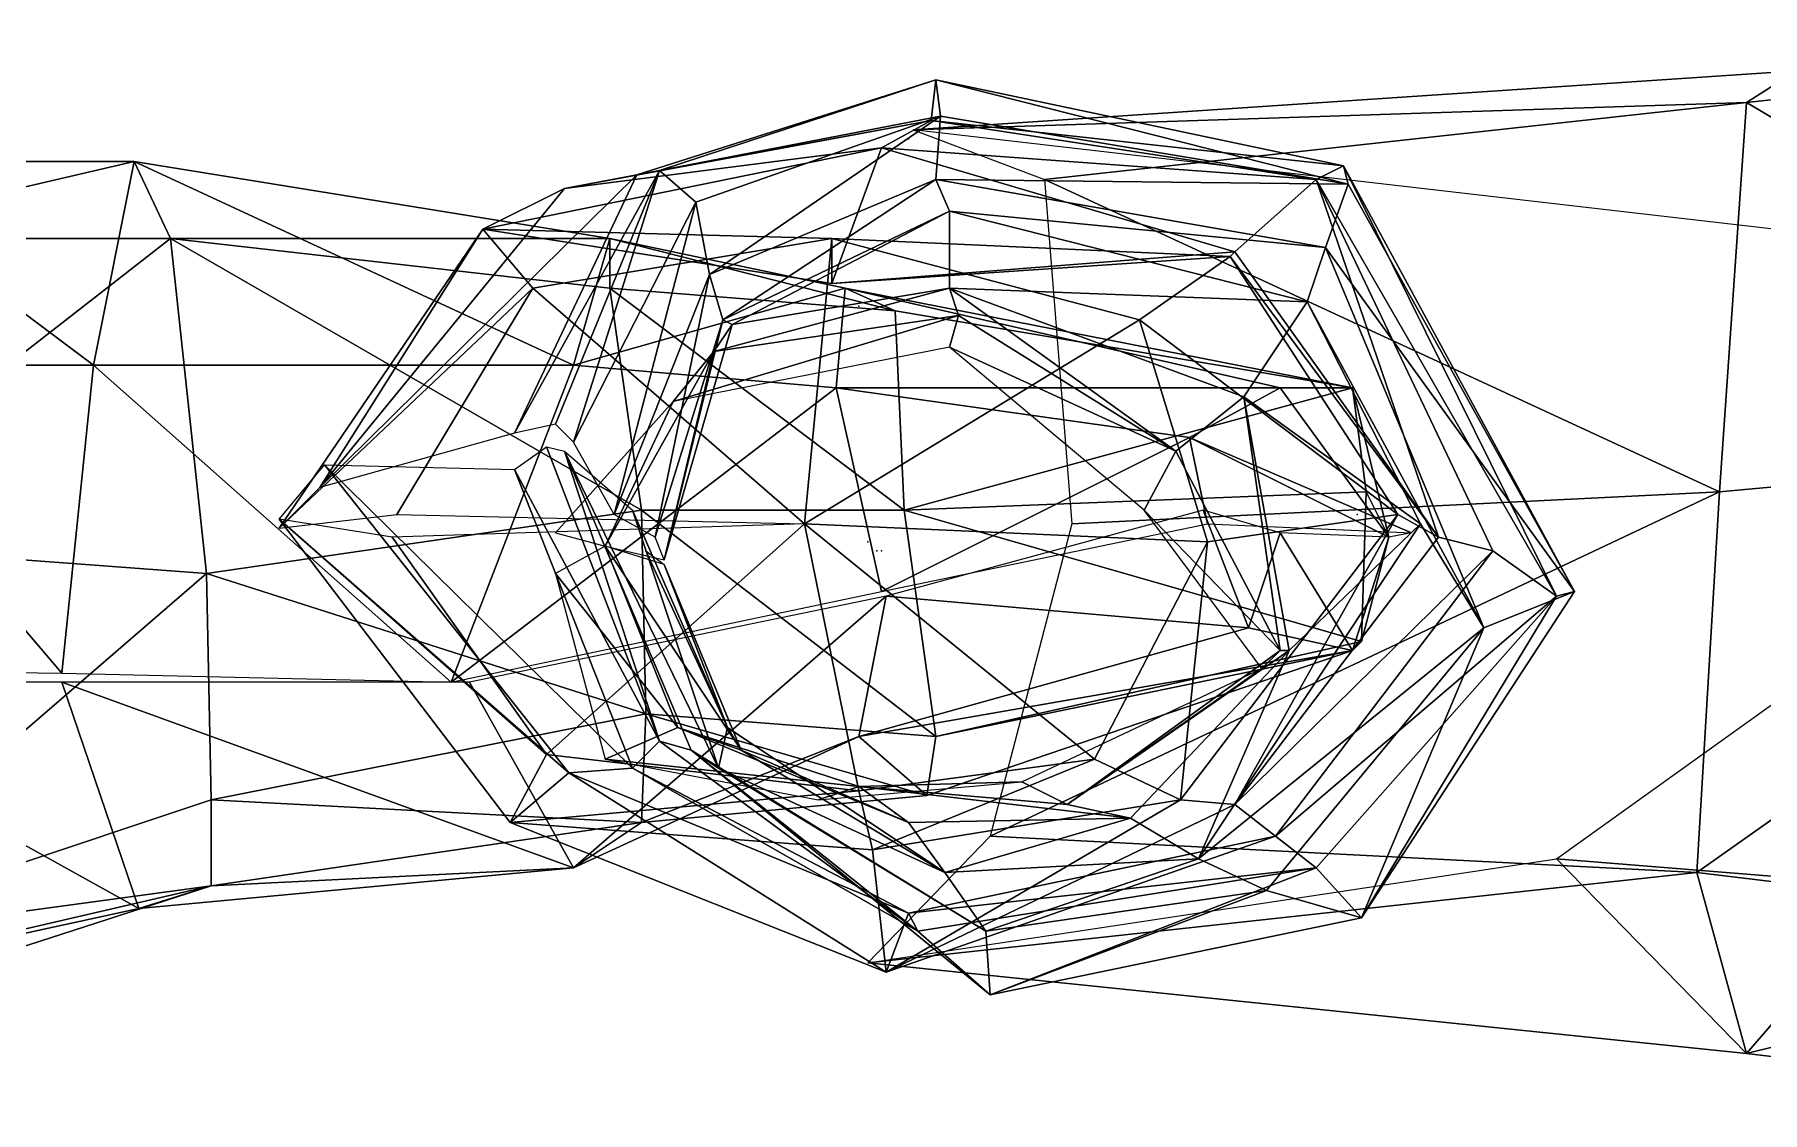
# Model space of a CAD drawing. Extents: x 4.9 to 9.1, y -6.1 to 13.5.
# Drawn here: x 5.783 to 6.418, y 2.559 to 2.955 of the extents above; entities that cross this region are included whole.
import ezdxf

# ---------------------------------------------------------------- set-up
doc = ezdxf.new("R2010")
doc.units = 0
doc.layers.get('0').update_dxf_attribs({"linetype": 'CONTINUOUS'})

msp = doc.modelspace()

# ---------------------------------------------------------------- linework, layer by layer
at = {"color": 0}
for p in [(6.10429, 2.91715, -2.51167), (6.08596, 2.85548, -2.505), (6.26929, 2.77882, -4.11167), (6.08929, 2.76882, -3.86167), (6.08929, 2.76882, -3.86167), (6.08929, 2.76882, -3.86167), (6.08929, 2.76882, -4.11167), (6.08929, 2.76882, -3.86167), (6.09263, 2.76548, -2.51167), (6.09263, 2.76548, -2.51167), (6.09429, 2.76548, -2.51333), (6.09429, 2.76548, -2.51333), (6.09929, 2.66882, -2.51833)]:
    msp.add_point(p, dxfattribs=at)
for points in [[(6.41263, 2.93048, -2.36167), (6.62096, 2.80715, -2.25333), (6.64263, 2.95548, -2.355)], [(6.64263, 2.95548, -2.355), (6.43096, 2.94215, -2.53667), (6.41263, 2.93048, -2.36167)], [(6.11429, 2.93882, -2.94667), (6.00429, 2.90382, -2.78833), (6.11263, 2.92382, -2.76)], [(6.00429, 2.90382, -2.78833), (6.11429, 2.93882, -2.94667), (6.01263, 2.90548, -2.95)], [(6.11596, 2.92548, -3.12167), (6.01263, 2.90548, -2.95), (6.11429, 2.93882, -2.94667)], [(6.10596, 2.92048, -2.515), (6.41263, 2.93048, -2.36167), (6.43096, 2.94215, -2.53667)], [(6.43096, 2.94215, -2.53667), (6.42263, 2.88382, -2.68333), (6.10596, 2.92048, -2.515)], [(6.11263, 2.92382, -2.76), (6.26429, 2.90715, -2.93333), (6.11429, 2.93882, -2.94667)], [(6.26596, 2.90048, -3.11667), (6.11429, 2.93882, -2.94667), (6.26429, 2.90715, -2.93333)], [(6.11429, 2.93882, -2.94667), (6.26596, 2.90048, -3.11667), (6.11596, 2.92548, -3.12167)], [(6.01263, 2.90548, -2.95), (6.11596, 2.92548, -3.12167), (6.02596, 2.89382, -3.11833)], [(6.03096, 2.86715, -3.295), (6.02596, 2.89382, -3.11833), (6.11596, 2.92548, -3.12167)], [(6.11596, 2.92548, -3.12167), (6.11429, 2.90215, -3.30333), (6.03096, 2.86715, -3.295)], [(6.41263, 2.93048, -2.36167), (6.10596, 2.92048, -2.515), (6.15429, 2.90215, -2.365)], [(6.11429, 2.90215, -3.30333), (6.11596, 2.92548, -3.12167), (6.26596, 2.90048, -3.11667)], [(6.15429, 2.90215, -2.365), (6.40263, 2.78715, -2.285), (6.41263, 2.93048, -2.36167)], [(6.62096, 2.80715, -2.25333), (6.41263, 2.93048, -2.36167), (6.40263, 2.78715, -2.285)], [(6.11263, 2.92382, -2.76), (5.97763, 2.89882, -2.59333), (6.09429, 2.91382, -2.59667)], [(5.97763, 2.89882, -2.59333), (6.11263, 2.92382, -2.76), (6.00429, 2.90382, -2.78833)], [(6.09429, 2.91382, -2.59667), (6.25429, 2.90215, -2.75333), (6.11263, 2.92382, -2.76)], [(6.26429, 2.90715, -2.93333), (6.11263, 2.92382, -2.76), (6.25429, 2.90215, -2.75333)], [(6.09429, 2.91382, -2.59667), (5.94763, 2.88382, -2.45333), (6.07596, 2.86382, -2.43833)], [(5.94763, 2.88382, -2.45333), (6.09429, 2.91382, -2.59667), (5.97763, 2.89882, -2.59333)], [(6.07596, 2.86382, -2.43833), (6.22429, 2.87548, -2.57167), (6.09429, 2.91382, -2.59667)], [(6.25429, 2.90215, -2.75333), (6.09429, 2.91382, -2.59667), (6.22429, 2.87548, -2.57167)], [(5.80429, 2.83382, -3.99), (5.70429, 2.90882, -4.09833), (5.69596, 2.83382, -4.045)], [(5.69763, 2.88048, -4.14333), (5.81929, 2.90882, -4.07), (5.83263, 2.88048, -4.13333)], [(5.81929, 2.90882, -4.07), (5.69763, 2.88048, -4.14333), (5.70429, 2.90882, -4.09833)], [(5.70429, 2.90882, -4.09833), (5.80429, 2.83382, -3.99), (5.81929, 2.90882, -4.07)], [(5.98096, 2.83382, -3.91333), (5.81929, 2.90882, -4.07), (5.80429, 2.83382, -3.99)], [(5.81929, 2.90882, -4.07), (5.98096, 2.83382, -3.91333), (5.99429, 2.88048, -4.02)], [(5.99429, 2.88048, -4.02), (5.83263, 2.88048, -4.13333), (5.81929, 2.90882, -4.07)], [(6.25429, 2.90215, -2.75333), (6.34263, 2.74882, -2.91333), (6.26429, 2.90715, -2.93333)], [(6.34929, 2.75048, -3.09167), (6.26429, 2.90715, -2.93333), (6.34263, 2.74882, -2.91333)], [(6.26429, 2.90715, -2.93333), (6.34929, 2.75048, -3.09167), (6.26596, 2.90048, -3.11667)], [(6.00429, 2.90382, -2.78833), (5.88763, 2.78882, -2.61333), (5.97763, 2.89882, -2.59333)], [(5.88763, 2.78882, -2.61333), (6.00429, 2.90382, -2.78833), (5.95929, 2.80882, -2.78333)], [(6.01263, 2.90548, -2.95), (5.95929, 2.80882, -2.78333), (6.00429, 2.90382, -2.78833)], [(5.95929, 2.80882, -2.78333), (6.01263, 2.90548, -2.95), (5.97429, 2.81215, -2.945)], [(5.98096, 2.80548, -3.11333), (5.97429, 2.81215, -2.945), (6.01263, 2.90548, -2.95)], [(6.01263, 2.90548, -2.95), (6.02596, 2.89382, -3.11833), (5.98096, 2.80548, -3.11333)], [(6.03596, 2.85048, -3.44333), (6.03096, 2.86715, -3.295), (6.11429, 2.90215, -3.30333)], [(6.11429, 2.90215, -3.30333), (6.11929, 2.89048, -3.45333), (6.03596, 2.85048, -3.44333)], [(6.26596, 2.90048, -3.11667), (6.25763, 2.87715, -3.305), (6.11429, 2.90215, -3.30333)], [(6.11929, 2.89048, -3.45333), (6.11429, 2.90215, -3.30333), (6.25763, 2.87715, -3.305)], [(6.40263, 2.78715, -2.285), (6.15429, 2.90215, -2.365), (6.16429, 2.77548, -2.295)], [(6.25429, 2.90215, -2.75333), (6.22429, 2.87548, -2.57167), (6.29929, 2.77048, -2.56667)], [(6.29929, 2.77048, -2.56667), (6.31929, 2.76548, -2.77), (6.25429, 2.90215, -2.75333)], [(6.34263, 2.74882, -2.91333), (6.25429, 2.90215, -2.75333), (6.31929, 2.76548, -2.77)], [(6.25763, 2.87715, -3.305), (6.26596, 2.90048, -3.11667), (6.34929, 2.75048, -3.09167)], [(5.94763, 2.88382, -2.45333), (5.97763, 2.89882, -2.59333), (5.88763, 2.78882, -2.61333)], [(5.99596, 2.77882, -3.28833), (5.98096, 2.80548, -3.11333), (6.02596, 2.89382, -3.11833)], [(6.02596, 2.89382, -3.11833), (6.03096, 2.86715, -3.295), (5.99596, 2.77882, -3.28833)], [(6.03929, 2.84882, -3.59333), (6.03596, 2.85048, -3.44333), (6.11929, 2.89048, -3.45333)], [(6.11929, 2.89048, -3.45333), (6.11929, 2.86215, -3.61667), (6.03929, 2.84882, -3.59333)], [(6.25763, 2.87715, -3.305), (6.25096, 2.85715, -3.465), (6.11929, 2.89048, -3.45333)], [(6.11929, 2.86215, -3.61667), (6.11929, 2.89048, -3.45333), (6.25096, 2.85715, -3.465)], [(5.68929, 2.76882, -4.15667), (5.83263, 2.88048, -4.13333), (5.84596, 2.75715, -4.13)], [(5.83263, 2.88048, -4.13333), (5.68929, 2.76882, -4.15667), (5.69763, 2.88048, -4.14333)], [(5.83263, 2.88048, -4.13333), (5.99429, 2.88048, -4.02), (5.99429, 2.86215, -4.10833)], [(5.83263, 2.88048, -4.13333), (5.99429, 2.86215, -4.10833), (6.00596, 2.78048, -4.11833)], [(6.00596, 2.78048, -4.11833), (5.84596, 2.75715, -4.13), (5.83263, 2.88048, -4.13333)], [(5.96596, 2.86215, -2.36), (5.94763, 2.88382, -2.45333), (5.87263, 2.77382, -2.485)], [(5.88763, 2.78882, -2.61333), (5.87263, 2.77382, -2.485), (5.94763, 2.88382, -2.45333)], [(5.94763, 2.88382, -2.45333), (5.96596, 2.86215, -2.36), (6.07596, 2.88048, -2.34667)], [(6.07596, 2.88048, -2.34667), (6.07596, 2.86382, -2.43833), (5.94763, 2.88382, -2.45333)], [(6.06596, 2.77548, -2.29167), (6.07596, 2.88048, -2.34667), (5.96596, 2.86215, -2.36)], [(6.08096, 2.86215, -4.005), (5.99429, 2.88048, -4.02), (5.98096, 2.83382, -3.91333)], [(5.99429, 2.88048, -4.02), (6.08096, 2.86215, -4.005), (6.09929, 2.85382, -4.11833)], [(6.09929, 2.85382, -4.11833), (5.99429, 2.86215, -4.10833), (5.99429, 2.88048, -4.02)], [(6.06596, 2.77548, -2.29167), (6.18929, 2.85048, -2.33833), (6.07596, 2.88048, -2.34667)], [(6.22263, 2.87382, -2.41167), (6.07596, 2.88048, -2.34667), (6.18929, 2.85048, -2.33833)], [(6.07596, 2.88048, -2.34667), (6.22263, 2.87382, -2.41167), (6.07596, 2.86382, -2.43833)], [(6.22429, 2.87548, -2.57167), (6.07596, 2.86382, -2.43833), (6.22263, 2.87382, -2.41167)], [(6.22263, 2.87382, -2.41167), (6.29929, 2.77048, -2.56667), (6.22429, 2.87548, -2.57167)], [(6.25096, 2.85715, -3.465), (6.25763, 2.87715, -3.305), (6.31596, 2.73715, -3.30833)], [(6.34929, 2.75048, -3.09167), (6.31596, 2.73715, -3.30833), (6.25763, 2.87715, -3.305)], [(6.18929, 2.85048, -2.33833), (6.28429, 2.77882, -2.42333), (6.22263, 2.87382, -2.41167)], [(6.29929, 2.77048, -2.56667), (6.22263, 2.87382, -2.41167), (6.28429, 2.77882, -2.42333)], [(5.87263, 2.77382, -2.485), (5.91596, 2.77882, -2.37167), (5.96596, 2.86215, -2.36)], [(6.06596, 2.77548, -2.29167), (5.96596, 2.86215, -2.36), (5.91596, 2.77882, -2.37167)], [(5.98096, 2.83382, -3.91333), (6.07763, 2.82548, -3.86667), (6.08096, 2.86215, -4.005)], [(5.99429, 2.86215, -4.10833), (6.09929, 2.85382, -4.11833), (6.10263, 2.78048, -4.14167)], [(6.10263, 2.78048, -4.14167), (6.00596, 2.78048, -4.11833), (5.99429, 2.86215, -4.10833)], [(6.01096, 2.77048, -3.43833), (5.99596, 2.77882, -3.28833), (6.03096, 2.86715, -3.295)], [(6.03096, 2.86715, -3.295), (6.03596, 2.85048, -3.44333), (6.01096, 2.77048, -3.43833)], [(6.03263, 2.83882, -3.735), (6.03929, 2.84882, -3.59333), (6.11929, 2.86215, -3.61667)], [(6.11929, 2.86215, -3.61667), (6.12263, 2.85215, -3.75167), (6.03263, 2.83882, -3.735)], [(6.24096, 2.82548, -3.99), (6.08096, 2.86215, -4.005), (6.07763, 2.82548, -3.86667)], [(6.08096, 2.86215, -4.005), (6.24096, 2.82548, -3.99), (6.26763, 2.82548, -4.09833)], [(6.26763, 2.82548, -4.09833), (6.09929, 2.85382, -4.11833), (6.08096, 2.86215, -4.005)], [(6.25096, 2.85715, -3.465), (6.22763, 2.82215, -3.625), (6.11929, 2.86215, -3.61667)], [(6.20263, 2.80215, -3.75), (6.11929, 2.86215, -3.61667), (6.22763, 2.82215, -3.625)], [(6.11929, 2.86215, -3.61667), (6.20263, 2.80215, -3.75), (6.12263, 2.85215, -3.75167)], [(6.22763, 2.82215, -3.625), (6.25096, 2.85715, -3.465), (6.29263, 2.77548, -3.46667)], [(6.31596, 2.73715, -3.30833), (6.29263, 2.77548, -3.46667), (6.25096, 2.85715, -3.465)], [(6.01429, 2.76215, -3.58167), (6.01096, 2.77048, -3.43833), (6.03596, 2.85048, -3.44333)], [(6.03596, 2.85048, -3.44333), (6.03929, 2.84882, -3.59333), (6.01429, 2.76215, -3.58167)], [(6.03263, 2.83882, -3.735), (6.01429, 2.76215, -3.58167), (6.03929, 2.84882, -3.59333)], [(6.01763, 2.82048, -3.835), (6.03263, 2.83882, -3.735), (6.12263, 2.85215, -3.75167)], [(6.12263, 2.85215, -3.75167), (6.11929, 2.84048, -3.91167), (6.01763, 2.82048, -3.835)], [(6.06596, 2.77548, -2.29167), (6.21429, 2.76882, -2.33), (6.18929, 2.85048, -2.33833)], [(6.26763, 2.82548, -4.09833), (6.10263, 2.78048, -4.14167), (6.09929, 2.85382, -4.11833)], [(6.11929, 2.84048, -3.91167), (6.12263, 2.85215, -3.75167), (6.20263, 2.80215, -3.75)], [(6.28429, 2.77882, -2.42333), (6.18929, 2.85048, -2.33833), (6.21429, 2.76882, -2.33)], [(6.01429, 2.76215, -3.58167), (6.03263, 2.83882, -3.735), (5.99263, 2.76715, -3.71667)], [(6.01763, 2.82048, -3.835), (5.99263, 2.76715, -3.71667), (6.03263, 2.83882, -3.735)], [(6.20263, 2.80215, -3.75), (6.19096, 2.78048, -3.83833), (6.11929, 2.84048, -3.91167)], [(5.79263, 2.72048, -3.94833), (5.69596, 2.83382, -4.045), (5.66929, 2.72215, -4.03)], [(5.69596, 2.83382, -4.045), (5.79263, 2.72048, -3.94833), (5.80429, 2.83382, -3.99)], [(5.93596, 2.71715, -3.83), (5.80429, 2.83382, -3.99), (5.79263, 2.72048, -3.94833)], [(5.80429, 2.83382, -3.99), (5.93596, 2.71715, -3.83), (5.98096, 2.83382, -3.91333)], [(6.07763, 2.82548, -3.86667), (5.98096, 2.83382, -3.91333), (5.93596, 2.71715, -3.83)], [(5.93596, 2.71715, -3.83), (6.09429, 2.75048, -3.71), (6.07763, 2.82548, -3.86667)], [(6.07763, 2.82548, -3.86667), (6.20763, 2.80715, -3.845), (6.24096, 2.82548, -3.99)], [(6.20763, 2.80715, -3.845), (6.07763, 2.82548, -3.86667), (6.09429, 2.75048, -3.71)], [(6.10263, 2.78048, -4.14167), (6.26763, 2.82548, -4.09833), (6.27263, 2.78715, -4.115)], [(6.28096, 2.77048, -3.99), (6.24096, 2.82548, -3.99), (6.20763, 2.80715, -3.845)], [(6.28096, 2.77048, -3.99), (6.26763, 2.82548, -4.09833), (6.24096, 2.82548, -3.99)], [(6.28096, 2.77048, -3.99), (6.27263, 2.78715, -4.115), (6.26763, 2.82548, -4.09833)], [(5.99263, 2.76715, -3.71667), (6.01763, 2.82048, -3.835), (5.97429, 2.77215, -3.785)], [(6.22763, 2.82215, -3.625), (6.24096, 2.72882, -3.735), (6.20263, 2.80215, -3.75)], [(6.29263, 2.77548, -3.46667), (6.24429, 2.72882, -3.60667), (6.22763, 2.82215, -3.625)], [(6.24096, 2.72882, -3.735), (6.22763, 2.82215, -3.625), (6.24429, 2.72882, -3.60667)], [(6.09429, 2.75048, -3.71), (6.21429, 2.77548, -3.765), (6.20763, 2.80715, -3.845)], [(6.20763, 2.80715, -3.845), (6.28929, 2.77215, -4.075), (6.28096, 2.77048, -3.99)], [(6.28929, 2.77215, -4.075), (6.20763, 2.80715, -3.845), (6.21429, 2.77548, -3.765)], [(6.39429, 2.64715, -2.36167), (6.58763, 2.62382, -2.355), (6.62096, 2.80715, -2.25333)], [(6.62096, 2.80715, -2.25333), (6.40263, 2.78715, -2.285), (6.39429, 2.64715, -2.36167)], [(5.95929, 2.79548, -2.79), (5.97096, 2.80382, -2.94333), (6.01263, 2.69548, -2.94167)], [(5.97763, 2.80215, -3.11333), (6.01263, 2.69548, -2.94167), (5.97096, 2.80382, -2.94333)], [(6.01263, 2.69548, -2.94167), (5.97763, 2.80215, -3.11333), (6.02429, 2.69215, -3.10333)], [(6.03429, 2.68548, -3.29), (6.02429, 2.69215, -3.10333), (5.97763, 2.80215, -3.11333)], [(5.97763, 2.80215, -3.11333), (6.00263, 2.78048, -3.295), (6.03429, 2.68548, -3.29)], [(6.19096, 2.78048, -3.83833), (6.20263, 2.80215, -3.75), (6.24096, 2.72882, -3.735)], [(5.87263, 2.77715, -2.485), (5.88929, 2.79715, -2.615), (5.97929, 2.68382, -2.61)], [(6.00263, 2.68548, -2.77167), (5.97929, 2.68382, -2.61), (5.88929, 2.79715, -2.615)], [(5.88929, 2.79715, -2.615), (5.95929, 2.79548, -2.79), (6.00263, 2.68548, -2.77167)], [(6.01263, 2.69548, -2.94167), (6.00263, 2.68548, -2.77167), (5.95929, 2.79548, -2.79)], [(6.10263, 2.78048, -4.14167), (6.27263, 2.78715, -4.115), (6.27096, 2.73215, -4.09167)], [(6.13429, 2.66048, -2.38), (6.39429, 2.64715, -2.36167), (6.40263, 2.78715, -2.285)], [(6.40263, 2.78715, -2.285), (6.16429, 2.77548, -2.295), (6.13429, 2.66048, -2.38)], [(6.28096, 2.77048, -3.99), (6.27096, 2.73215, -4.09167), (6.27263, 2.78715, -4.115)], [(5.84596, 2.75715, -4.13), (6.00596, 2.78048, -4.11833), (6.00763, 2.70548, -4.09833)], [(6.03763, 2.70048, -3.43667), (6.03429, 2.68548, -3.29), (6.00263, 2.78048, -3.295)], [(6.00263, 2.78048, -3.295), (6.00763, 2.76548, -3.43667), (6.03763, 2.70048, -3.43667)], [(6.00596, 2.78048, -4.11833), (6.10263, 2.78048, -4.14167), (6.11429, 2.69715, -4.11833)], [(6.11429, 2.69715, -4.11833), (6.00763, 2.70548, -4.09833), (6.00596, 2.78048, -4.11833)], [(6.09596, 2.74882, -3.71), (6.22929, 2.73715, -3.82667), (6.21263, 2.78048, -3.76833)], [(6.27096, 2.73215, -4.09167), (6.11429, 2.69715, -4.11833), (6.10263, 2.78048, -4.14167)], [(6.24096, 2.72882, -3.735), (6.23429, 2.72215, -3.81167), (6.19096, 2.78048, -3.83833)], [(6.21429, 2.76882, -2.33), (6.20429, 2.67382, -2.42), (6.28429, 2.77882, -2.42333)], [(6.22429, 2.67215, -2.59833), (6.28429, 2.77882, -2.42333), (6.20429, 2.67382, -2.42)], [(6.24096, 2.77215, -3.83167), (6.21263, 2.78048, -3.76833), (6.22929, 2.73715, -3.82667)], [(6.28429, 2.77882, -2.42333), (6.22429, 2.67215, -2.59833), (6.29929, 2.77048, -2.56667)], [(5.87263, 2.77715, -2.485), (5.97096, 2.69048, -2.36667), (5.91429, 2.77048, -2.37)], [(5.97096, 2.69048, -2.36667), (5.87263, 2.77715, -2.485), (5.95763, 2.66548, -2.47167)], [(5.97929, 2.68382, -2.61), (5.95763, 2.66548, -2.47167), (5.87263, 2.77715, -2.485)], [(6.06596, 2.77548, -2.29167), (5.91429, 2.77048, -2.37), (5.97096, 2.69048, -2.36667)], [(6.06596, 2.77548, -2.29167), (5.97096, 2.69048, -2.36667), (6.08596, 2.67715, -2.35)], [(6.06596, 2.77548, -2.29167), (6.17263, 2.68882, -2.34333), (6.21429, 2.76882, -2.33)], [(6.06596, 2.77548, -2.29167), (6.08596, 2.67715, -2.35), (6.17263, 2.68882, -2.34333)], [(6.31596, 2.73715, -3.30833), (6.21096, 2.65215, -3.44667), (6.29263, 2.77548, -3.46667)], [(6.24429, 2.72882, -3.60667), (6.29263, 2.77548, -3.46667), (6.21096, 2.65215, -3.44667)], [(5.84596, 2.75715, -4.13), (5.68763, 2.62048, -4.16667), (5.68929, 2.76882, -4.15667)], [(5.97429, 2.75715, -3.78833), (6.01929, 2.70048, -3.73333), (5.99263, 2.76715, -3.72)], [(5.99263, 2.76715, -3.72), (6.04263, 2.69215, -3.57667), (6.01429, 2.76048, -3.58333)], [(6.04263, 2.69215, -3.57667), (5.99263, 2.76715, -3.72), (6.01929, 2.70048, -3.73333)], [(6.20429, 2.67382, -2.42), (6.21429, 2.76882, -2.33), (6.17263, 2.68882, -2.34333)], [(6.31929, 2.76548, -2.77), (6.29929, 2.77048, -2.56667), (6.22429, 2.67215, -2.59833)], [(6.24096, 2.77215, -3.83167), (6.22929, 2.73715, -3.82667), (6.26763, 2.72882, -4)], [(6.26763, 2.72882, -4), (6.28096, 2.77048, -3.99), (6.24096, 2.77215, -3.83167)], [(6.28096, 2.77048, -3.99), (6.26763, 2.72882, -4), (6.27096, 2.73215, -4.09167)], [(6.01429, 2.76048, -3.58333), (6.03763, 2.70048, -3.43667), (6.00763, 2.76548, -3.43667)], [(6.03763, 2.70048, -3.43667), (6.01429, 2.76048, -3.58333), (6.04263, 2.69215, -3.57667)], [(6.22429, 2.67215, -2.59833), (6.23929, 2.66048, -2.775), (6.31929, 2.76548, -2.77)], [(6.34263, 2.74882, -2.91333), (6.31929, 2.76548, -2.77), (6.23929, 2.66048, -2.775)], [(6.46596, 2.64215, -2.675), (6.34263, 2.65215, -2.66333), (6.50096, 2.76548, -2.74833)], [(5.68763, 2.62048, -4.16667), (5.84596, 2.75715, -4.13), (5.84763, 2.67382, -4.12167)], [(6.00763, 2.70548, -4.09833), (5.84763, 2.67382, -4.12167), (5.84596, 2.75715, -4.13)], [(6.01929, 2.70048, -3.73333), (5.97429, 2.75715, -3.78833), (5.99263, 2.68882, -3.825)], [(6.09596, 2.74882, -3.71), (5.94263, 2.71715, -3.83167), (5.98096, 2.64882, -3.90167)], [(5.98096, 2.64882, -3.90167), (6.08596, 2.69715, -3.85667), (6.09596, 2.74882, -3.71)], [(6.22929, 2.73715, -3.82667), (6.09596, 2.74882, -3.71), (6.08596, 2.69715, -3.85667)], [(6.23929, 2.66048, -2.775), (6.25429, 2.64882, -2.91833), (6.34263, 2.74882, -2.91333)], [(6.27096, 2.63048, -3.095), (6.34263, 2.74882, -2.91333), (6.25429, 2.64882, -2.91833)], [(6.34263, 2.74882, -2.91333), (6.27096, 2.63048, -3.095), (6.34929, 2.75048, -3.09167)], [(6.31596, 2.73715, -3.30833), (6.34929, 2.75048, -3.09167), (6.27096, 2.63048, -3.095)], [(6.08596, 2.69715, -3.85667), (6.26763, 2.72882, -4), (6.22929, 2.73715, -3.82667)], [(6.21096, 2.65215, -3.44667), (6.31596, 2.73715, -3.30833), (6.23596, 2.64048, -3.29167)], [(6.27096, 2.63048, -3.095), (6.23596, 2.64048, -3.29167), (6.31596, 2.73715, -3.30833)], [(6.26763, 2.72882, -4), (6.08596, 2.69715, -3.85667), (6.11096, 2.67548, -4.03333)], [(6.26763, 2.72882, -4), (6.11096, 2.67548, -4.03333), (6.11429, 2.69715, -4.11833)], [(6.11429, 2.69715, -4.11833), (6.27096, 2.73215, -4.09167), (6.26763, 2.72882, -4)], [(6.16263, 2.67215, -3.73167), (6.24429, 2.72882, -3.60667), (6.18596, 2.66715, -3.58333)], [(6.24429, 2.72882, -3.60667), (6.16263, 2.67215, -3.73167), (6.24096, 2.72882, -3.735)], [(6.23429, 2.72215, -3.81167), (6.24096, 2.72882, -3.735), (6.16263, 2.67215, -3.73167)], [(6.21096, 2.65215, -3.44667), (6.18596, 2.66715, -3.58333), (6.24429, 2.72882, -3.60667)], [(6.16263, 2.67215, -3.73167), (6.14596, 2.68048, -3.85333), (6.23429, 2.72215, -3.81167)], [(5.82096, 2.63382, -4), (5.67096, 2.71715, -4.02833), (5.66763, 2.60048, -4.06833)], [(5.67096, 2.71715, -4.02833), (5.82096, 2.63382, -4), (5.79263, 2.71715, -3.95333)], [(5.79263, 2.71715, -3.95333), (5.98096, 2.64882, -3.90167), (5.94263, 2.71715, -3.83167)], [(5.98096, 2.64882, -3.90167), (5.79263, 2.71715, -3.95333), (5.82096, 2.63382, -4)], [(5.84763, 2.67382, -4.12167), (6.00763, 2.70548, -4.09833), (6.00596, 2.66548, -4.05667)], [(6.11096, 2.67548, -4.03333), (6.00596, 2.66548, -4.05667), (6.00763, 2.70548, -4.09833)], [(6.00763, 2.70548, -4.09833), (6.11429, 2.69715, -4.11833), (6.11096, 2.67548, -4.03333)], [(6.08596, 2.69715, -3.85667), (5.98096, 2.64882, -3.90167), (6.00596, 2.66548, -4.05667)], [(5.99263, 2.68882, -3.825), (6.08596, 2.67882, -3.73167), (6.01929, 2.70048, -3.73333)], [(6.00596, 2.66548, -4.05667), (6.11096, 2.67548, -4.03333), (6.08596, 2.69715, -3.85667)], [(6.01929, 2.70048, -3.73333), (6.10429, 2.66548, -3.57833), (6.04263, 2.69215, -3.57667)], [(6.10429, 2.66548, -3.57833), (6.01929, 2.70048, -3.73333), (6.08596, 2.67882, -3.73167)], [(6.03429, 2.68548, -3.29), (6.03763, 2.70048, -3.43667), (6.11763, 2.64715, -3.43833)], [(6.04263, 2.69215, -3.57667), (6.11763, 2.64715, -3.43833), (6.03763, 2.70048, -3.43667)], [(5.95763, 2.66548, -2.47167), (6.08596, 2.67715, -2.35), (5.97096, 2.69048, -2.36667)], [(6.00263, 2.68548, -2.77167), (6.01263, 2.69548, -2.94167), (6.10763, 2.62548, -2.935)], [(6.02429, 2.69215, -3.10333), (6.10763, 2.62548, -2.935), (6.01263, 2.69548, -2.94167)], [(6.10763, 2.62548, -2.935), (6.02429, 2.69215, -3.10333), (6.13429, 2.60215, -3.095)], [(6.13263, 2.62548, -3.29), (6.13429, 2.60215, -3.095), (6.02429, 2.69215, -3.10333)], [(6.02429, 2.69215, -3.10333), (6.03429, 2.68548, -3.29), (6.13263, 2.62548, -3.29)], [(6.11763, 2.64715, -3.43833), (6.04263, 2.69215, -3.57667), (6.10429, 2.66548, -3.57833)], [(5.95763, 2.66548, -2.47167), (5.97929, 2.68382, -2.61), (6.09596, 2.61048, -2.62)], [(5.97929, 2.68382, -2.61), (6.00263, 2.68548, -2.77167), (6.10429, 2.63215, -2.76667)], [(6.10429, 2.63215, -2.76667), (6.09596, 2.61048, -2.62), (5.97929, 2.68382, -2.61)], [(6.08596, 2.67882, -3.73167), (5.99263, 2.68882, -3.825), (6.07096, 2.67382, -3.84833)], [(6.10763, 2.62548, -2.935), (6.10429, 2.63215, -2.76667), (6.00263, 2.68548, -2.77167)], [(6.11763, 2.64715, -3.43833), (6.13263, 2.62548, -3.29), (6.03429, 2.68548, -3.29)], [(6.09096, 2.65548, -2.44833), (6.17263, 2.68882, -2.34333), (6.08596, 2.67715, -2.35)], [(6.17263, 2.68882, -2.34333), (6.09096, 2.65548, -2.44833), (6.20429, 2.67382, -2.42)], [(6.08596, 2.67715, -2.35), (5.95763, 2.66548, -2.47167), (6.09096, 2.65548, -2.44833)], [(6.08596, 2.67882, -3.73167), (6.07096, 2.67382, -3.84833), (6.14596, 2.68048, -3.85333)], [(6.14596, 2.68048, -3.85333), (6.16263, 2.67215, -3.73167), (6.08596, 2.67882, -3.73167)], [(6.08596, 2.67882, -3.73167), (6.18596, 2.66715, -3.58333), (6.10429, 2.66548, -3.57833)], [(6.18596, 2.66715, -3.58333), (6.08596, 2.67882, -3.73167), (6.16263, 2.67215, -3.73167)], [(5.68763, 2.62048, -4.16667), (5.84763, 2.67382, -4.12167), (5.84763, 2.64215, -4.08833)], [(6.00596, 2.66548, -4.05667), (5.84763, 2.64215, -4.08833), (5.84763, 2.67382, -4.12167)], [(6.09596, 2.61048, -2.62), (6.20429, 2.67382, -2.42), (6.09096, 2.65548, -2.44833)], [(6.20429, 2.67382, -2.42), (6.09596, 2.61048, -2.62), (6.22429, 2.67215, -2.59833)], [(6.23929, 2.66048, -2.775), (6.22429, 2.67215, -2.59833), (6.09596, 2.61048, -2.62)], [(5.84763, 2.64215, -4.08833), (6.00596, 2.66548, -4.05667), (5.98096, 2.64882, -3.90167)], [(6.09596, 2.61048, -2.62), (6.09096, 2.65548, -2.44833), (5.95763, 2.66548, -2.47167)], [(6.11763, 2.64715, -3.43833), (6.10429, 2.66548, -3.57833), (6.18596, 2.66715, -3.58333)], [(6.18596, 2.66715, -3.58333), (6.21096, 2.65215, -3.44667), (6.11763, 2.64715, -3.43833)], [(6.39429, 2.64715, -2.36167), (6.13429, 2.66048, -2.38), (6.08929, 2.61382, -2.515)], [(6.09596, 2.61048, -2.62), (6.10429, 2.63215, -2.76667), (6.23929, 2.66048, -2.775)], [(6.25429, 2.64882, -2.91833), (6.23929, 2.66048, -2.775), (6.10429, 2.63215, -2.76667)], [(6.41263, 2.58048, -2.51833), (6.08929, 2.61382, -2.515), (6.34263, 2.65215, -2.66333)], [(6.13263, 2.62548, -3.29), (6.11763, 2.64715, -3.43833), (6.21096, 2.65215, -3.44667)], [(6.21096, 2.65215, -3.44667), (6.23596, 2.64048, -3.29167), (6.13263, 2.62548, -3.29)], [(6.34263, 2.65215, -2.66333), (6.46596, 2.64215, -2.675), (6.41263, 2.58048, -2.51833)], [(5.98096, 2.64882, -3.90167), (5.82096, 2.63382, -4), (5.84763, 2.64215, -4.08833)], [(6.08929, 2.61382, -2.515), (6.41263, 2.58048, -2.51833), (6.39429, 2.64715, -2.36167)], [(6.10429, 2.63215, -2.76667), (6.10763, 2.62548, -2.935), (6.25429, 2.64882, -2.91833)], [(6.13429, 2.60215, -3.095), (6.25429, 2.64882, -2.91833), (6.10763, 2.62548, -2.935)], [(6.25429, 2.64882, -2.91833), (6.13429, 2.60215, -3.095), (6.27096, 2.63048, -3.095)], [(6.58763, 2.62382, -2.355), (6.39429, 2.64715, -2.36167), (6.41263, 2.58048, -2.51833)], [(5.66763, 2.60048, -4.06833), (5.84763, 2.64215, -4.08833), (5.82096, 2.63382, -4)], [(5.84763, 2.64215, -4.08833), (5.66763, 2.60048, -4.06833), (5.68263, 2.58882, -4.12833)], [(5.84763, 2.64215, -4.08833), (5.68263, 2.58882, -4.12833), (5.68763, 2.62048, -4.16667)], [(6.13429, 2.60215, -3.095), (6.13263, 2.62548, -3.29), (6.23596, 2.64048, -3.29167)], [(6.23596, 2.64048, -3.29167), (6.27096, 2.63048, -3.095), (6.13429, 2.60215, -3.095)], [(6.59429, 2.55882, -2.51333), (6.41263, 2.58048, -2.51833), (6.46596, 2.64215, -2.675)], [(6.41263, 2.58048, -2.51833), (6.59429, 2.55882, -2.51333), (6.58763, 2.62382, -2.355)]]:
    msp.add_3dface(points, dxfattribs=at)

doc.saveas('drawing.dxf')
